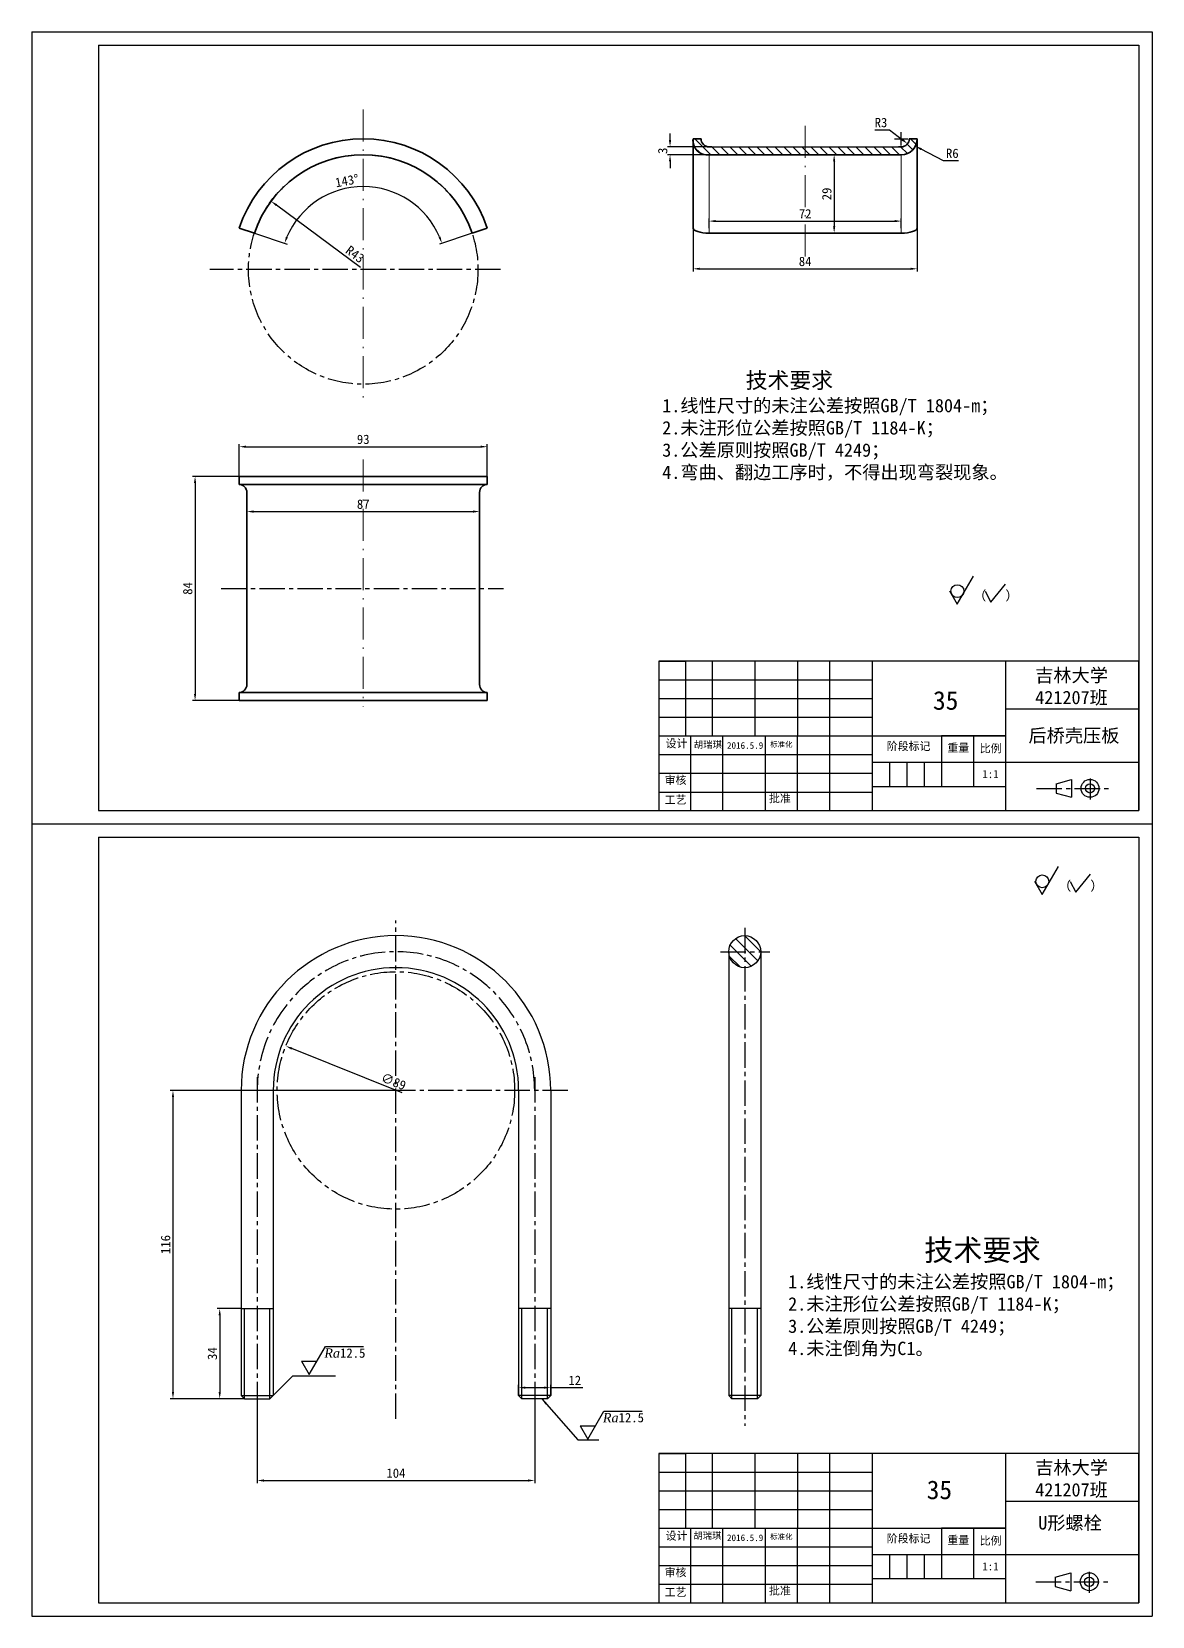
# Model space of a CAD drawing. Header units: millimetres. Extents: x -4667 to 8941, y -1665 to 5310.
# Drawn here: x 2243 to 2663, y 1677 to 2271 of the extents above; entities that cross this region are included whole.
import ezdxf

# ---------------------------------------------------------------- set-up
doc = ezdxf.new("R2010")
doc.units = ezdxf.units.MM
for name, pattern in [('ACAD_ISO02W100', [15, 12, -3]), ('CENTER2', [28.575, 19.05, -3.175, 3.175, -3.175]), ('DASHDOT', [18.5, 12, -3, 0.5, -3])]:
    doc.linetypes.add(name, pattern=pattern)
for name, color, linetype in [('图层1', 7, 'CONTINUOUS'), ('尺寸', 4, 'CONTINUOUS'), ('尺寸标注', 3, 'CONTINUOUS'), ('文字', 3, 'CONTINUOUS'), ('点划线', 6, 'CENTER2'), ('细实线', 3, 'CONTINUOUS')]:
    doc.layers.add(name, color=color, linetype=linetype)
doc.layers.add('粗实线', color=2, linetype='CONTINUOUS', lineweight=30)
doc.styles.get("Standard").update_dxf_attribs({"font": '', "height": 3.5})
doc.styles.get('Standard').set_extended_font_data('SimSun')
doc.dimstyles.new('无偏差', dxfattribs={"dimtxt": 3.5, "dimasz": 2.5, "dimexe": 1, "dimexo": 0, "dimgap": 1, "dimtad": 1, "dimtoh": 1, "dimdec": 0, "dimzin": 0, "dimdsep": 46, "dimtxsty": 'Standard', "dimcen": 2.5, "dimclrd": 256, "dimadec": 0, "dimazin": 0, "dimtfac": 1, "dimtdec": 0, "dimtofl": 0, "dimtmove": 0, "dimatfit": 3, "dimfxl": 1, "dimtolj": 1, "dimtzin": 0, "dimarcsym": 0})
doc.dimstyles.new('无偏差$0', dxfattribs={"dimtxt": 3.5, "dimasz": 2.5, "dimexe": 1, "dimexo": 0, "dimgap": 1, "dimtad": 1, "dimtoh": 1, "dimdec": 0, "dimzin": 0, "dimdsep": 46, "dimtxsty": 'Standard', "dimcen": 2.5, "dimclrd": 256, "dimadec": 0, "dimazin": 0, "dimtfac": 1, "dimtdec": 0, "dimtofl": 0, "dimtmove": 0, "dimatfit": 3, "dimfxl": 1, "dimtolj": 1, "dimtzin": 0, "dimarcsym": 0})

# ---------------------------------------------------------------- blocks, each defined once
blk = doc.blocks.new('*D317')
at = {"layer": '尺寸', "color": 0, "lineweight": -2, "ltscale": 0.5}
for p, q in [((2326.85, 2195.21), (2339.1, 2191.11)), ((2408.4, 2195.21), (2396.15, 2191.11))]:
    blk.add_line(p, q, dxfattribs=at)
at = {"layer": '尺寸', "lineweight": -2, "ltscale": 0.5}
blk.add_arc((2367.62, 2181.57), 31.08, 23.11064, 156.88936, dxfattribs=at)
at = {"layer": '尺寸', "ltscale": 0.5}
for points in [[(2339.43, 2193.61), (2338.65, 2193.91), (2338.15, 2191.43)], [(2396.59, 2193.91), (2395.82, 2193.61), (2397.09, 2191.43)]]:
    blk.add_solid(points, dxfattribs=at)
at = {"layer": '尺寸', "color": 0, "ltscale": 0.5, "insert": (2361.53, 2214.84), "char_height": 3.5, "attachment_point": 5, "rotation": 10.37553}
blk.add_mtext('\\A1;143°', dxfattribs=at)
blk = doc.blocks.new('*D318')
at = {"layer": '尺寸', "lineweight": -2, "ltscale": 0.5}
blk.add_line((2366.54, 2182.37), (2335.1, 2205.7), dxfattribs=at)
at = {"layer": '尺寸', "ltscale": 0.5}
blk.add_solid([(2335.35, 2206.04), (2334.85, 2205.37), (2333.09, 2207.19)], dxfattribs=at)
at = {"layer": '尺寸', "color": 0, "ltscale": 0.5, "insert": (2364.56, 2187.26), "char_height": 3.5, "attachment_point": 5, "rotation": 323.4192}
blk.add_mtext('\\A1;R43', dxfattribs=at)
blk = doc.blocks.new('*D319')
at = {"layer": '尺寸', "color": 0, "lineweight": -2, "ltscale": 0.5}
for p, q in [((2497.26, 2227.57), (2481.62, 2227.57)), ((2497.26, 2224.57), (2481.62, 2224.57))]:
    blk.add_line(p, q, dxfattribs=at)
at = {"layer": '尺寸', "lineweight": -2, "ltscale": 0.5}
for p, q in [((2482.62, 2230.07), (2482.62, 2232.57)), ((2482.62, 2222.07), (2482.62, 2219.57))]:
    blk.add_line(p, q, dxfattribs=at)
at = {"layer": '尺寸', "ltscale": 0.5}
for points in [[(2482.2, 2230.07), (2483.03, 2230.07), (2482.62, 2227.57)], [(2482.2, 2222.07), (2483.03, 2222.07), (2482.62, 2224.57)]]:
    blk.add_solid(points, dxfattribs=at)
at = {"layer": '尺寸', "color": 0, "ltscale": 0.5, "insert": (2479.87, 2226.07), "char_height": 3.5, "attachment_point": 5, "rotation": 90}
blk.add_mtext('\\A1;3', dxfattribs=at)
blk = doc.blocks.new('*D320')
at = {"layer": '尺寸', "lineweight": -2, "ltscale": 0.5}
for p, q in [((2559.42, 2233.87), (2564.93, 2233.87)), ((2564.93, 2233.87), (2569.68, 2230.21))]:
    blk.add_line(p, q, dxfattribs=at)
at = {"layer": '尺寸', "ltscale": 0.5}
blk.add_solid([(2569.94, 2230.54), (2569.43, 2229.88), (2571.66, 2228.68)], dxfattribs=at)
at = {"layer": '尺寸', "color": 0, "ltscale": 0.5, "insert": (2561.68, 2236.62), "char_height": 3.5, "attachment_point": 5}
blk.add_mtext('\\A1;R3', dxfattribs=at)
blk = doc.blocks.new('*D321')
at = {"layer": '尺寸', "color": 0, "lineweight": -2, "ltscale": 0.5}
for p, q in [((2566.74, 2230.59), (2571.74, 2230.59)), ((2569.24, 2228.09), (2569.24, 2233.09))]:
    blk.add_line(p, q, dxfattribs=at)
at = {"layer": '尺寸', "lineweight": -2, "ltscale": 0.5}
for p, q in [((2585.13, 2222.33), (2576.8, 2226.66)), ((2590.7, 2222.33), (2585.13, 2222.33))]:
    blk.add_line(p, q, dxfattribs=at)
at = {"layer": '尺寸', "ltscale": 0.5}
blk.add_solid([(2576.99, 2227.03), (2576.61, 2226.29), (2574.58, 2227.81)], dxfattribs=at)
at = {"layer": '尺寸', "color": 0, "ltscale": 0.5, "insert": (2588.41, 2225.08), "char_height": 3.5, "attachment_point": 5}
blk.add_mtext('\\A1;R6', dxfattribs=at)
blk = doc.blocks.new('*D322')
at = {"layer": '尺寸标注', "color": 0, "lineweight": -2, "ltscale": 0.5}
for p, q in [((2321.16, 2104), (2303.6, 2104)), ((2321.16, 2020), (2303.6, 2020))]:
    blk.add_line(p, q, dxfattribs=at)
at = {"layer": '尺寸标注', "lineweight": -2, "ltscale": 0.5}
blk.add_line((2304.6, 2101.5), (2304.6, 2022.5), dxfattribs=at)
at = {"layer": '尺寸标注', "ltscale": 0.5}
for points in [[(2304.18, 2101.5), (2305.02, 2101.5), (2304.6, 2104)], [(2304.18, 2022.5), (2305.02, 2022.5), (2304.6, 2020)]]:
    blk.add_solid(points, dxfattribs=at)
at = {"layer": '尺寸标注', "color": 0, "ltscale": 0.5, "insert": (2301.85, 2062), "char_height": 3.5, "attachment_point": 5, "rotation": 90}
blk.add_mtext('\\A1;84', dxfattribs=at)
blk = doc.blocks.new('*D323')
at = {"layer": '尺寸标注', "color": 0, "lineweight": -2, "ltscale": 0.5}
for p, q in [((2321.88, 1792.06), (2312.84, 1792.06)), ((2323.08, 1758.29), (2312.84, 1758.29))]:
    blk.add_line(p, q, dxfattribs=at)
at = {"layer": '尺寸标注', "lineweight": -2, "ltscale": 0.5}
blk.add_line((2313.84, 1789.56), (2313.84, 1760.79), dxfattribs=at)
at = {"layer": '尺寸标注', "ltscale": 0.5}
for points in [[(2313.42, 1789.56), (2314.26, 1789.56), (2313.84, 1792.06)], [(2313.42, 1760.79), (2314.26, 1760.79), (2313.84, 1758.29)]]:
    blk.add_solid(points, dxfattribs=at)
at = {"layer": '尺寸标注', "color": 0, "ltscale": 0.5, "insert": (2311.09, 1775.18), "char_height": 3.5, "attachment_point": 5, "rotation": 90}
blk.add_mtext('\\A1;34', dxfattribs=at)
blk = doc.blocks.new('*D324')
at = {"layer": '尺寸标注', "color": 0, "lineweight": -2, "ltscale": 0.5}
for p, q in [((2379.88, 1873.85), (2295.32, 1873.85)), ((2323.08, 1758.29), (2295.32, 1758.29))]:
    blk.add_line(p, q, dxfattribs=at)
at = {"layer": '尺寸标注', "lineweight": -2, "ltscale": 0.5}
blk.add_line((2296.32, 1871.35), (2296.32, 1760.79), dxfattribs=at)
at = {"layer": '尺寸标注', "ltscale": 0.5}
for points in [[(2295.9, 1871.35), (2296.73, 1871.35), (2296.32, 1873.85)], [(2295.9, 1760.79), (2296.73, 1760.79), (2296.32, 1758.29)]]:
    blk.add_solid(points, dxfattribs=at)
at = {"layer": '尺寸标注', "color": 0, "ltscale": 0.5, "insert": (2293.57, 1816.07), "char_height": 3.5, "attachment_point": 5, "rotation": 90}
blk.add_mtext('\\A1;116', dxfattribs=at)
blk = doc.blocks.new('*D325')
at = {"layer": '尺寸标注', "color": 0, "lineweight": -2, "ltscale": 0.5}
for p, q in [((2327.88, 1758.29), (2327.88, 1726.61)), ((2431.88, 1758.29), (2431.88, 1726.61))]:
    blk.add_line(p, q, dxfattribs=at)
at = {"layer": '尺寸标注', "lineweight": -2, "ltscale": 0.5}
blk.add_line((2330.38, 1727.61), (2429.38, 1727.61), dxfattribs=at)
at = {"layer": '尺寸标注', "ltscale": 0.5}
for points in [[(2330.38, 1728.03), (2330.38, 1727.19), (2327.88, 1727.61)], [(2429.38, 1728.03), (2429.38, 1727.19), (2431.88, 1727.61)]]:
    blk.add_solid(points, dxfattribs=at)
at = {"layer": '尺寸标注', "color": 0, "ltscale": 0.5, "insert": (2379.88, 1730.36), "char_height": 3.5, "attachment_point": 5}
blk.add_mtext('\\A1;104', dxfattribs=at)
blk = doc.blocks.new('*D326')
at = {"layer": '尺寸标注', "color": 0, "lineweight": -2, "ltscale": 0.5}
for p, q in [((2425.88, 1759.49), (2425.88, 1763.42)), ((2437.88, 1759.49), (2437.88, 1763.42))]:
    blk.add_line(p, q, dxfattribs=at)
at = {"layer": '尺寸标注', "lineweight": -2, "ltscale": 0.5}
for p, q in [((2428.38, 1762.42), (2435.38, 1762.42)), ((2437.88, 1762.42), (2449.96, 1762.42))]:
    blk.add_line(p, q, dxfattribs=at)
at = {"layer": '尺寸标注', "ltscale": 0.5}
for points in [[(2428.38, 1762.84), (2428.38, 1762.01), (2425.88, 1762.42)], [(2435.38, 1762.84), (2435.38, 1762.01), (2437.88, 1762.42)]]:
    blk.add_solid(points, dxfattribs=at)
at = {"layer": '尺寸标注', "color": 0, "ltscale": 0.5, "insert": (2446.91, 1765.17), "char_height": 3.5, "attachment_point": 5}
blk.add_mtext('\\A1;12', dxfattribs=at)
blk = doc.blocks.new('*D327')
at = {"layer": '细实线', "lineweight": -2, "ltscale": 0.5}
blk.add_line((2382.21, 1872.92), (2340.91, 1889.52), dxfattribs=at)
at = {"layer": '细实线', "ltscale": 0.5}
blk.add_solid([(2341.06, 1889.91), (2340.75, 1889.13), (2338.59, 1890.45)], dxfattribs=at)
at = {"layer": '细实线', "color": 0, "ltscale": 0.5, "insert": (2378.99, 1877.18), "char_height": 3.5, "attachment_point": 5, "rotation": 338.09888}
blk.add_mtext('\\A1;∅89', dxfattribs=at)
blk = doc.blocks.new('*D328')
at = {"layer": '细实线', "color": 0, "lineweight": -2, "ltscale": 0.5}
for p, q in [((2321.16, 2104), (2321.16, 2116.13)), ((2414.09, 2104), (2414.09, 2116.13))]:
    blk.add_line(p, q, dxfattribs=at)
at = {"layer": '细实线', "lineweight": -2, "ltscale": 0.5}
blk.add_line((2323.66, 2115.13), (2411.59, 2115.13), dxfattribs=at)
at = {"layer": '细实线', "ltscale": 0.5}
for points in [[(2323.66, 2115.55), (2323.66, 2114.72), (2321.16, 2115.13)], [(2411.59, 2115.55), (2411.59, 2114.72), (2414.09, 2115.13)]]:
    blk.add_solid(points, dxfattribs=at)
at = {"layer": '细实线', "color": 0, "ltscale": 0.5, "insert": (2367.62, 2117.88), "char_height": 3.5, "attachment_point": 5}
blk.add_mtext('\\A1;93', dxfattribs=at)
blk = doc.blocks.new('*D329')
at = {"layer": '细实线', "color": 0, "lineweight": -2, "ltscale": 0.5}
for p, q in [((2324, 2098), (2324, 2089.82)), ((2411.25, 2098), (2411.25, 2089.82))]:
    blk.add_line(p, q, dxfattribs=at)
at = {"layer": '细实线', "lineweight": -2, "ltscale": 0.5}
blk.add_line((2326.5, 2090.82), (2408.75, 2090.82), dxfattribs=at)
at = {"layer": '细实线', "ltscale": 0.5}
for points in [[(2326.5, 2091.24), (2326.5, 2090.41), (2324, 2090.82)], [(2408.75, 2091.24), (2408.75, 2090.41), (2411.25, 2090.82)]]:
    blk.add_solid(points, dxfattribs=at)
at = {"layer": '细实线', "color": 0, "ltscale": 0.5, "insert": (2367.62, 2093.57), "char_height": 3.5, "attachment_point": 5}
blk.add_mtext('\\A1;87', dxfattribs=at)
blk = doc.blocks.new('*D330')
at = {"layer": '细实线', "color": 0, "lineweight": -2, "ltscale": 0.5}
for p, q in [((2497.26, 2197.11), (2497.26, 2200.7)), ((2569.26, 2197.11), (2569.26, 2200.7))]:
    blk.add_line(p, q, dxfattribs=at)
at = {"layer": '细实线', "lineweight": -2, "ltscale": 0.5}
blk.add_line((2499.76, 2199.7), (2566.76, 2199.7), dxfattribs=at)
at = {"layer": '细实线', "ltscale": 0.5}
for points in [[(2499.76, 2200.12), (2499.76, 2199.29), (2497.26, 2199.7)], [(2566.76, 2200.12), (2566.76, 2199.29), (2569.26, 2199.7)]]:
    blk.add_solid(points, dxfattribs=at)
at = {"layer": '细实线', "color": 0, "ltscale": 0.5, "insert": (2533.26, 2202.45), "char_height": 3.5, "attachment_point": 5}
blk.add_mtext('\\A1;72', dxfattribs=at)
blk = doc.blocks.new('*D331')
at = {"layer": '细实线', "color": 0, "lineweight": -2, "ltscale": 0.5}
for p, q in [((2533.26, 2224.57), (2545.13, 2224.57)), ((2533.26, 2195.21), (2545.13, 2195.21))]:
    blk.add_line(p, q, dxfattribs=at)
at = {"layer": '细实线', "lineweight": -2, "ltscale": 0.5}
blk.add_line((2544.13, 2222.07), (2544.13, 2197.71), dxfattribs=at)
at = {"layer": '细实线', "ltscale": 0.5}
for points in [[(2543.71, 2222.07), (2544.54, 2222.07), (2544.13, 2224.57)], [(2543.71, 2197.71), (2544.54, 2197.71), (2544.13, 2195.21)]]:
    blk.add_solid(points, dxfattribs=at)
at = {"layer": '细实线', "color": 0, "ltscale": 0.5, "insert": (2541.38, 2209.89), "char_height": 3.5, "attachment_point": 5, "rotation": 90}
blk.add_mtext('\\A1;29', dxfattribs=at)
blk = doc.blocks.new('*D332')
at = {"layer": '细实线', "color": 0, "lineweight": -2, "ltscale": 0.5}
for p, q in [((2491.26, 2197.11), (2491.26, 2180.83)), ((2575.26, 2197.11), (2575.26, 2180.83))]:
    blk.add_line(p, q, dxfattribs=at)
at = {"layer": '细实线', "lineweight": -2, "ltscale": 0.5}
blk.add_line((2493.76, 2181.83), (2572.76, 2181.83), dxfattribs=at)
at = {"layer": '细实线', "ltscale": 0.5}
for points in [[(2493.76, 2182.24), (2493.76, 2181.41), (2491.26, 2181.83)], [(2572.76, 2182.24), (2572.76, 2181.41), (2575.26, 2181.83)]]:
    blk.add_solid(points, dxfattribs=at)
at = {"layer": '细实线', "color": 0, "ltscale": 0.5, "insert": (2533.26, 2184.58), "char_height": 3.5, "attachment_point": 5}
blk.add_mtext('\\A1;84', dxfattribs=at)

msp = doc.modelspace()

# ---------------------------------------------------------------- hatches: boundary and pattern name
at = {"layer": '细实线', "ltscale": 0.5}
h = msp.add_hatch(dxfattribs=at)
h.set_pattern_fill('ANSI31', color=256, scale=0.75, angle=90, style=0)
h.set_pattern_definition([(135, (2491.2591, 2224.5259), (-1.6838, -1.6838), [])])
h.paths.add_polyline_path([(2575.26, 2230.57), (2572.26, 2230.57, -0.441238), (2569.26, 2227.57), (2533.26, 2227.57), (2533.26, 2224.57), (2569.26, 2224.57, 0.411996)])
h.paths.add_polyline_path([(2533.26, 2227.57), (2497.26, 2227.57, -0.437298), (2494.26, 2230.57), (2491.26, 2230.57), (2491.26, 2229.26, 0.414214), (2497.26, 2224.57), (2533.26, 2224.57)])
h = msp.add_hatch(dxfattribs=at)
h.set_pattern_fill('ANSI31', color=256, angle=90, style=0)
h.set_pattern_definition([(135, (2504.604, 1919.854), (-2.24506, -2.24506), [])])
h.paths.add_polyline_path([(2510.6, 1931.85, 0.414214), (2504.6, 1925.85), (2510.6, 1925.85)])
h.paths.add_polyline_path([(2510.6, 1931.85), (2510.6, 1925.85), (2516.6, 1925.85, 0.414214)])
h.paths.add_polyline_path([(2516.6, 1925.85), (2510.6, 1925.85), (2510.6, 1919.85, 0.414214)])
h.paths.add_polyline_path([(2510.6, 1925.85), (2504.6, 1925.85, 0.414214), (2510.6, 1919.85)])

# ---------------------------------------------------------------- linework, layer by layer
at = {"layer": '文字', "ltscale": 0.5}
for p, q in [((2590.29, 2056.09), (2596.36, 2066.59)), ((2587.41, 2061.09), (2590.29, 2056.09)), ((2622.12, 1947.31), (2628.18, 1957.81)), ((2619.23, 1952.31), (2622.12, 1947.31)), ((2347.36, 1767.29), (2353.43, 1777.79)), ((2353.43, 1777.79), (2367.75, 1777.79)), ((2344.48, 1772.29), (2350.25, 1772.29)), ((2344.48, 1772.29), (2347.36, 1767.29)), ((2451.77, 1743.08), (2457.83, 1753.58)), ((2457.83, 1753.58), (2472.15, 1753.58)), ((2448.88, 1748.08), (2454.66, 1748.08)), ((2448.88, 1748.08), (2451.77, 1743.08))]:
    msp.add_line(p, q, dxfattribs=at)
at = {"layer": '点划线', "linetype": 'DASHDOT', "lineweight": 13}
for p, q in [((2367.62, 2241.56), (2367.62, 2131.36)), ((2533.26, 2235.38), (2533.26, 2183.51)), ((2367.62, 2110.4), (2367.62, 2017.79))]:
    msp.add_line(p, q, dxfattribs=at)
at = {"layer": '点划线', "ltscale": 0.5}
for p, q in [((2419.05, 2181.57), (2310.11, 2181.57)), ((2314.42, 2062), (2420.19, 2062)), ((2640.02, 1990.74), (2640.02, 1982.94)), ((2619.96, 1987.07), (2647.37, 1987.07)), ((2379.88, 1750.74), (2379.88, 1937.53)), ((2510.6, 1934.73), (2510.6, 1748.14)), ((2501.56, 1925.85), (2519.96, 1925.85)), ((2327.88, 1878.85), (2327.88, 1748.27)), ((2431.88, 1878.85), (2431.88, 1746.49)), ((2444.37, 1873.85), (2317.97, 1873.85)), ((2639.75, 1693.34), (2639.75, 1685.54)), ((2619.69, 1689.67), (2647.11, 1689.67))]:
    msp.add_line(p, q, dxfattribs=at)
for centre, radius in [((2367.62, 2181.57), 43), ((2379.88, 1873.85), 44.5)]:
    msp.add_circle(centre, radius, dxfattribs=at)
msp.add_arc((2379.88, 1873.85), 52, 0, 180, dxfattribs=at)
at = {"layer": '粗实线'}
for p, q in [((2268.37, 2265.71), (2658.37, 2265.71)), ((2268.37, 2265.71), (2268.37, 1978.71)), ((2658.37, 2265.71), (2658.37, 1978.71)), ((2268.37, 1978.71), (2658.37, 1978.71)), ((2268.37, 1968.71), (2658.37, 1968.71)), ((2268.37, 1968.71), (2268.37, 1681.71)), ((2658.37, 1968.71), (2658.37, 1681.71)), ((2321.88, 1792.06), (2333.88, 1792.07)), ((2437.88, 1792.06), (2425.88, 1792.07)), ((2516.6, 1792.06), (2504.6, 1792.07)), ((2321.88, 1763.29), (2321.88, 1759.49)), ((2321.88, 1759.49), (2323.08, 1758.29)), ((2321.88, 1759.49), (2333.88, 1759.49)), ((2323.08, 1758.29), (2332.68, 1758.29)), ((2332.68, 1758.29), (2333.88, 1759.49)), ((2333.88, 1763.29), (2333.88, 1759.49)), ((2425.88, 1763.29), (2425.88, 1759.49)), ((2427.08, 1758.29), (2425.88, 1759.49)), ((2437.88, 1759.49), (2425.88, 1759.49)), ((2436.68, 1758.29), (2427.08, 1758.29)), ((2437.88, 1759.49), (2436.68, 1758.29)), ((2437.88, 1763.29), (2437.88, 1759.49)), ((2504.6, 1763.29), (2504.6, 1759.49)), ((2505.8, 1758.29), (2504.6, 1759.49)), ((2516.6, 1759.49), (2504.6, 1759.49)), ((2515.4, 1758.29), (2505.8, 1758.29)), ((2516.6, 1759.49), (2515.4, 1758.29)), ((2516.6, 1763.29), (2516.6, 1759.49)), ((2268.37, 1681.71), (2658.37, 1681.71))]:
    msp.add_line(p, q, dxfattribs=at)
at = {"layer": '粗实线', "lineweight": 35, "ltscale": 0.075}
for p, q in [((2491.26, 2230.57), (2494.26, 2230.57)), ((2572.26, 2230.57), (2575.26, 2230.57)), ((2321.16, 2101), (2321.16, 2104)), ((2414.09, 2101), (2414.09, 2104)), ((2321.16, 2020), (2321.16, 2023)), ((2414.09, 2020), (2414.09, 2023))]:
    msp.add_line(p, q, dxfattribs=at)
at = {"layer": '粗实线', "lineweight": 35}
for p, q in [((2491.26, 2197.11), (2491.26, 2230.57)), ((2575.26, 2197.11), (2575.26, 2230.57)), ((2497.26, 2224.57), (2569.26, 2224.57)), ((2497.26, 2195.21), (2569.26, 2195.21)), ((2414.09, 2104), (2321.16, 2104)), ((2414.09, 2101), (2321.16, 2101)), ((2324, 2026), (2324, 2098)), ((2411.25, 2026), (2411.25, 2098)), ((2414.09, 2023), (2321.16, 2023)), ((2414.09, 2020), (2321.16, 2020))]:
    msp.add_line(p, q, dxfattribs=at)
at = {"layer": '粗实线', "lineweight": 35, "ltscale": 0.025}
for p, q in [((2497.26, 2227.57), (2498.26, 2227.57)), ((2568.26, 2227.57), (2569.26, 2227.57))]:
    msp.add_line(p, q, dxfattribs=at)
at = {"layer": '粗实线', "ltscale": 0.5}
for p, q in [((2497.26, 2227.57), (2569.26, 2227.57)), ((2627.29, 1988.82), (2633.1, 1990.43)), ((2633.1, 1990.43), (2633.1, 1983.71)), ((2627.29, 1988.82), (2627.29, 1985.31)), ((2627.29, 1985.31), (2633.1, 1983.71)), ((2504.6, 1925.85), (2504.6, 1763.29)), ((2516.6, 1925.85), (2516.6, 1763.29)), ((2321.88, 1873.85), (2321.88, 1763.29)), ((2333.88, 1873.85), (2333.88, 1763.29)), ((2425.88, 1873.85), (2425.88, 1763.29)), ((2437.88, 1873.85), (2437.88, 1763.29)), ((2627.02, 1691.42), (2632.83, 1693.03)), ((2632.83, 1693.03), (2632.83, 1686.31)), ((2627.02, 1691.42), (2627.02, 1687.92)), ((2627.02, 1687.92), (2632.83, 1686.31))]:
    msp.add_line(p, q, dxfattribs=at)
at = {"layer": '粗实线', "lineweight": 13}
for p, q in [((2497.26, 2195.21), (2497.26, 2224.57)), ((2569.26, 2195.21), (2569.26, 2224.57))]:
    msp.add_line(p, q, dxfattribs=at)
at = {"layer": '粗实线', "lineweight": 35, "ltscale": 0.15}
for p, q in [((2321.16, 2197.11), (2326.85, 2195.21)), ((2414.09, 2197.11), (2408.4, 2195.21))]:
    msp.add_line(p, q, dxfattribs=at)
at = {"layer": '粗实线', "color": 2, "linetype": 'Continuous', "lineweight": 30}
for p, q in [((2478.42, 2034.69), (2478.42, 1978.71)), ((2658.37, 2034.69), (2478.42, 2034.69)), ((2478.42, 2034.69), (2488.42, 2034.69)), ((2478.42, 2034.69), (2478.42, 2027.69)), ((2488.42, 2034.69), (2488.42, 2006.7)), ((2498.42, 2034.69), (2498.42, 2006.7)), ((2514.41, 2034.69), (2514.41, 2006.7)), ((2530.41, 2034.69), (2530.41, 2006.7)), ((2542.4, 2034.69), (2542.4, 1978.71)), ((2558.4, 2034.69), (2558.4, 1978.71)), ((2608.38, 2034.69), (2608.38, 1978.71)), ((2658.37, 1978.71), (2658.37, 2034.69)), ((2658.37, 1978.71), (2658.37, 2034.69)), ((2478.42, 2013.7), (2558.4, 2013.7)), ((2658.37, 2016.69), (2608.38, 2016.69)), ((2478.42, 2006.7), (2608.38, 2006.7)), ((2490.42, 1978.71), (2490.42, 2006.7)), ((2502.42, 1978.71), (2502.42, 2006.7)), ((2518.41, 1978.71), (2518.41, 2006.7)), ((2530.41, 1978.71), (2530.41, 2006.7)), ((2584.39, 2006.7), (2584.39, 1987.7)), ((2608.38, 2006.7), (2584.39, 2006.7)), ((2596.39, 2006.7), (2596.39, 1987.7)), ((2478.42, 1999.7), (2558.4, 1999.7)), ((2658.37, 1996.7), (2558.4, 1996.7)), ((2564.9, 1996.7), (2564.9, 1987.7)), ((2571.39, 1996.7), (2571.39, 1987.7)), ((2577.89, 1996.7), (2577.89, 1987.7)), ((2658.37, 1978.71), (2658.37, 1996.7)), ((2608.38, 1987.7), (2558.4, 1987.7)), ((2478.42, 1978.71), (2490.42, 1978.71)), ((2478.42, 1737.69), (2478.42, 1681.71)), ((2658.37, 1737.69), (2478.42, 1737.69)), ((2478.42, 1737.69), (2488.42, 1737.69)), ((2478.42, 1737.69), (2478.42, 1730.69)), ((2488.42, 1737.69), (2488.42, 1709.7)), ((2498.42, 1737.69), (2498.42, 1709.7)), ((2514.41, 1737.69), (2514.41, 1709.7)), ((2530.41, 1737.69), (2530.41, 1709.7)), ((2542.4, 1737.69), (2542.4, 1681.71)), ((2558.4, 1737.69), (2558.4, 1681.71)), ((2608.38, 1737.69), (2608.38, 1681.71)), ((2658.37, 1681.71), (2658.37, 1737.69)), ((2658.37, 1681.71), (2658.37, 1737.69)), ((2478.42, 1716.7), (2558.4, 1716.7)), ((2658.37, 1719.69), (2608.38, 1719.69)), ((2478.42, 1709.7), (2608.38, 1709.7)), ((2490.42, 1681.71), (2490.42, 1709.7)), ((2502.42, 1681.71), (2502.42, 1709.7)), ((2518.41, 1681.71), (2518.41, 1709.7)), ((2530.41, 1681.71), (2530.41, 1709.7)), ((2584.39, 1709.7), (2584.39, 1690.7)), ((2608.38, 1709.7), (2584.39, 1709.7)), ((2596.39, 1709.7), (2596.39, 1690.7)), ((2478.42, 1702.7), (2558.4, 1702.7)), ((2658.37, 1699.7), (2558.4, 1699.7)), ((2564.9, 1699.7), (2564.9, 1690.7)), ((2571.39, 1699.7), (2571.39, 1690.7)), ((2577.89, 1699.7), (2577.89, 1690.7)), ((2658.37, 1681.71), (2658.37, 1699.7)), ((2608.38, 1690.7), (2558.4, 1690.7)), ((2478.42, 1681.71), (2490.42, 1681.71))]:
    msp.add_line(p, q, dxfattribs=at)
at = {"layer": '粗实线', "ltscale": 0.5}
for centre, radius in [((2640.02, 1987.07), 3.36), ((2640.02, 1987.07), 1.75), ((2510.6, 1925.85), 6), ((2639.75, 1689.67), 3.36), ((2639.75, 1689.67), 1.75)]:
    msp.add_circle(centre, radius, dxfattribs=at)
at = {"layer": '粗实线', "lineweight": 35}
for centre, radius, start, end in [((2367.62, 2181.57), 49, 18.5, 161.5), ((2496.61, 2229.91), 5.39, 173.05926, 276.94074), ((2497.15, 2230.45), 2.89, 177.76069, 272.23931), ((2569.39, 2230.43), 2.87, 267.38223, 2.61777), ((2569.24, 2230.59), 6.02, 270.21706, 359.78294), ((2367.62, 2181.57), 43, 18.5, 161.5)]:
    msp.add_arc(centre, radius, start, end, dxfattribs=at)
at = {"layer": '粗实线', "ltscale": 0.5}
for radius, start in [(58, 0), (46, 360)]:
    msp.add_arc((2379.88, 1873.85), radius, start, 180, dxfattribs=at)
at = {"layer": '粗实线', "lineweight": 35}
for centre, major_axis, ratio, start_param, end_param in [((2497.26, 2197.11), (6, 0), 0.317305, 3.141594, 4.712379), ((2569.26, 2197.11), (6, 0), 0.317305, 4.712399, 6.283184), ((2321.16, 2098), (0, -3), 0.948324, 1.570796, 3.141593), ((2414.09, 2098), (0, -3), 0.948324, 3.141593, 4.712389), ((2321.16, 2026), (0, -3), 0.948324, 0, 1.570796), ((2414.09, 2026), (0, -3), 0.948324, 4.712389, 6.283185)]:
    msp.add_ellipse(centre, major_axis=major_axis, ratio=ratio, start_param=start_param, end_param=end_param, dxfattribs=at)
at = {"layer": '细实线'}
for p, q in [((2243.37, 2270.71), (2663.37, 2270.71)), ((2243.37, 2270.71), (2243.37, 1973.71)), ((2663.37, 2270.71), (2663.37, 1973.71)), ((2243.37, 1973.71), (2243.37, 1676.71)), ((2243.37, 1973.71), (2663.37, 1973.71)), ((2663.37, 1973.71), (2663.37, 1676.71)), ((2323.08, 1763.29), (2323.08, 1792.06)), ((2332.68, 1763.29), (2332.68, 1792.07)), ((2427.08, 1763.29), (2427.08, 1792.07)), ((2436.68, 1763.29), (2436.68, 1792.06)), ((2505.8, 1763.29), (2505.8, 1792.07)), ((2515.4, 1763.29), (2515.4, 1792.06)), ((2323.08, 1758.29), (2323.08, 1763.29)), ((2332.68, 1758.29), (2332.68, 1763.29)), ((2427.08, 1758.29), (2427.08, 1763.29)), ((2436.68, 1758.29), (2436.68, 1763.29)), ((2505.8, 1758.29), (2505.8, 1763.29)), ((2515.4, 1758.29), (2515.4, 1763.29)), ((2243.37, 1676.71), (2663.37, 1676.71))]:
    msp.add_line(p, q, dxfattribs=at)
at = {"layer": '细实线', "ltscale": 0.5}
for p, q in [((2602.91, 2056.9), (2608.38, 2063.67)), ((2600.75, 2060.94), (2602.91, 2056.9)), ((2634.74, 1948.12), (2640.2, 1954.9)), ((2632.58, 1952.17), (2634.74, 1948.12)), ((2333.88, 1759.49), (2341.29, 1766.9)), ((2341.29, 1766.9), (2357.19, 1766.89)), ((2448.11, 1742.85), (2455.95, 1742.85))]:
    msp.add_line(p, q, dxfattribs=at)
at = {"layer": '细实线', "color": 3, "linetype": 'Continuous', "lineweight": -3}
for p, q in [((2478.42, 2027.69), (2558.4, 2027.69)), ((2478.42, 2020.69), (2558.4, 2020.69)), ((2478.42, 1992.7), (2558.4, 1992.7)), ((2478.42, 1985.7), (2558.4, 1985.7)), ((2478.42, 1730.69), (2558.4, 1730.69)), ((2478.42, 1723.69), (2558.4, 1723.69)), ((2478.42, 1695.7), (2558.4, 1695.7)), ((2478.42, 1688.7), (2558.4, 1688.7))]:
    msp.add_line(p, q, dxfattribs=at)
at = {"layer": '细实线', "ltscale": 0.5}
for centre in [(2590.32, 2061), (2622.15, 1952.22)]:
    msp.add_circle(centre, 2.42, dxfattribs=at)

# ---------------------------------------------------------------- texts
at = {"layer": '图层1', "color": 3, "linetype": 'ACAD_ISO02W100', "lineweight": -3, "char_height": 2.4992, "width": 45.6676, "attachment_point": 1}
for insert in [(2619.48, 2031.97), (2619.48, 1734.97)]:
    msp.add_mtext('{\\fSimSun|b0|i0|c134|p2;\\H2x;吉林大学\\P421207班}', dxfattribs=dict(at, insert=insert))
at = {"layer": '图层1', "color": 3, "linetype": 'Continuous', "lineweight": -3, "attachment_point": 1}
for s, insert, char_height, width in [('35', (2581.17, 2023.53), 6.998, 42.8123), ('{\\H1.667x;后桥壳压板}', (2616.95, 2009.36), 2.9991, 45.8271), ('{\\fSimSun|b0|i0|c134|p2;2016.5.9}', (2503.96, 2004.4), 2.4992, 14.8397), ('{\\fSimSun|b0|i0|c134|p2;阶段标记}', (2563.83, 2004.38), 2.9991, 23.5644), ('{\\fSimSun|b0|i0|c134|p2;重量}', (2586.55, 2003.78), 2.9991, 9.8586), ('{\\fSimSun|b0|i0|c134|p2;比例}', (2598.7, 2003.53), 2.9991, 10.4597), ('{\\fSimSun|b0|i0|c134|p2;1:1}', (2599.66, 1993.93), 2.9991, 10.2192), ('35', (2578.81, 1727.62), 6.998, 42.8123), ('{\\H1.667x;U形螺栓}', (2620.61, 1714.26), 2.9991, 45.8271), ('{\\fSimSun|b0|i0|c134|p2;2016.5.9}', (2503.96, 1707.4), 2.4992, 14.8397), ('{\\fSimSun|b0|i0|c134|p2;阶段标记}', (2563.83, 1707.38), 2.9991, 23.5644), ('{\\fSimSun|b0|i0|c134|p2;重量}', (2586.55, 1706.78), 2.9991, 9.8586), ('{\\fSimSun|b0|i0|c134|p2;比例}', (2598.7, 1706.53), 2.9991, 10.4597), ('{\\fSimSun|b0|i0|c134|p2;1:1}', (2599.66, 1696.93), 2.9991, 10.2192)]:
    msp.add_mtext(s, dxfattribs=dict(at, insert=insert, char_height=char_height, width=width))
at = {"layer": '尺寸', "ltscale": 0.5, "char_height": 3.5, "width": 18.064, "attachment_point": 1}
for insert in [(2353.05, 1777.13), (2457.45, 1752.92)]:
    msp.add_mtext('{\\fTimes New Roman|b0|i1|c238|p18;Ra}12.5', dxfattribs=dict(at, insert=insert))
at = {"layer": '文字', "linetype": 'Continuous', "lineweight": -3, "char_height": 2.4992, "width": 154.1638, "attachment_point": 1}
for s, insert in [('{\\fSimSun|b0|i0|c134|p54;\\H2x;        \\H1.2x; 技术要求\\P\\fSimSun|b0|i0|c134|p2;\\H0.8333x;1.线性尺寸的未注公差按照GB/T 1804-m；\\P2.未注形位公差按照GB/T 1184-K；\\P3.公差原则按照GB/T 4249；\\P4.弯曲、翻边工序时，不得出现弯裂现象。}', (2479.68, 2143.05)), ('{\\fSimSun|b0|i0|c134|p54;\\H2x;               \\H1.601x;技术要求\\P\\fSimSun|b0|i0|c134|p2;\\H0.6248x;1.线性尺寸的未注公差按照GB/T 1804-m；\\P2.未注形位公差按照GB/T 1184-K；\\P3.公差原则按照GB/T 4249；\\P4.未注倒角为C1。}', (2526.88, 1817.99))]:
    msp.add_mtext(s, dxfattribs=dict(at, insert=insert))
at = {"layer": '粗实线', "color": 3, "linetype": 'Continuous', "lineweight": -3, "attachment_point": 1}
for s, insert, char_height, width in [('{\\fSimSun|b0|i0|c134|p54;\\H1.2x;设计}', (2480.94, 2005.39), 2.4992, 10.6329), ('{\\fSimSun|b0|i0|c134|p2;标准化}', (2520.14, 2004.56), 1.9994, 10.27), ('{\\fSimSun|b0|i0|c134|p54;审核}', (2480.6, 1991.67), 2.9991, 10.1899), ('{\\fSimSun|b0|i0|c134|p54;工艺}', (2480.6, 1984.26), 2.9991, 10.0791), ('{\\fSimSun|b0|i0|c134|p54;批准}', (2519.7, 1984.81), 2.9991, 9.4146), ('{\\fSimSun|b0|i0|c134|p54;\\H1.2x;设计}', (2480.94, 1708.39), 2.4992, 10.6329), ('{\\fSimSun|b0|i0|c134|p2;标准化}', (2520.14, 1707.56), 1.9994, 10.27), ('{\\fSimSun|b0|i0|c134|p54;审核}', (2480.6, 1694.67), 2.9991, 10.1899), ('{\\fSimSun|b0|i0|c134|p54;工艺}', (2480.6, 1687.26), 2.9991, 10.0791), ('{\\fSimSun|b0|i0|c134|p54;批准}', (2519.7, 1687.81), 2.9991, 9.4146)]:
    msp.add_mtext(s, dxfattribs=dict(at, insert=insert, char_height=char_height, width=width))
at = {"layer": '细实线', "ltscale": 0.5, "char_height": 3.5, "attachment_point": 1}
for insert in [(2599.02, 2061.32), (2630.85, 1952.54)]:
    msp.add_mtext_dynamic_manual_height_columns('{\\H0.95833x;(   )}', width=19.5269, gutter_width=17.5, heights=[0], dxfattribs=dict(at, insert=insert))
at = {"layer": '细实线', "char_height": 2.5, "width": 15.0266, "attachment_point": 1}
for insert in [(2491.55, 2004.71), (2491.37, 1708.19)]:
    msp.add_mtext('胡瑞琪{\\fￋￎￌﾣﾤ|b0|i0|c134|p2; }', dxfattribs=dict(at, insert=insert))

# ---------------------------------------------------------------- dimensions: what is measured, and where the dimension line sits
at = {"layer": '尺寸', "ltscale": 0.5}
dim = msp.add_radius_dim(center=(2569.39, 2230.43), mpoint=(2571.66, 2228.68), dimstyle='无偏差', override={"dimtmove": 1}, dxfattribs=at)
dim.commit()
dim.dimension.update_dxf_attribs({"geometry": '*D320', "text_midpoint": (2564.93, 2233.87), "dimtype": 164})
dim = msp.add_linear_dim(base=(2482.62, 2224.57), p1=(2497.26, 2227.57), p2=(2497.26, 2224.57), angle=90, dimstyle='无偏差$0', dxfattribs=at)
dim.commit()
dim.dimension.update_dxf_attribs({"geometry": '*D319', "text_midpoint": (2482.62, 2226.07), "dimtype": 160})
for center, mpoint, picture, middle in [((2569.24, 2230.59), (2574.58, 2227.81), '*D321', (2588.41, 2222.33)), ((2367.62, 2181.57), (2333.09, 2207.19), '*D318', (2362.93, 2185.05))]:
    dim = msp.add_radius_dim(center=center, mpoint=mpoint, dimstyle='无偏差', dxfattribs=at)
    dim.commit()
    dim.dimension.update_dxf_attribs({"geometry": picture, "text_midpoint": middle, "dimtype": 164})
dim = msp.add_angular_dim_2l(base=(2380.18, 2209.99), line1=((2414.09, 2197.11), (2408.4, 2195.21)), line2=((2321.16, 2197.11), (2326.85, 2195.21)), dimstyle='无偏差', dxfattribs=at)
dim.commit()
dim.dimension.update_dxf_attribs({"geometry": '*D317', "text_midpoint": (2362.03, 2212.13), "dimtype": 162})
at = {"layer": '尺寸标注', "ltscale": 0.5}
for base, p1, p2, picture, middle in [((2304.6, 2020), (2321.16, 2104), (2321.16, 2020), '*D322', (2301.85, 2062)), ((2296.32, 1758.29), (2379.88, 1873.85), (2323.08, 1758.29), '*D324', (2293.57, 1816.07)), ((2313.84, 1758.29), (2321.88, 1792.06), (2323.08, 1758.29), '*D323', (2311.09, 1775.18))]:
    dim = msp.add_linear_dim(base=base, p1=p1, p2=p2, angle=90, dimstyle='无偏差$0', dxfattribs=at)
    dim.commit()
    dim.dimension.update_dxf_attribs({"geometry": picture, "text_midpoint": middle})
dim = msp.add_linear_dim(base=(2437.88, 1762.42), p1=(2425.88, 1759.49), p2=(2437.88, 1759.49), dimstyle='无偏差$0', dxfattribs=at)
dim.commit()
dim.dimension.update_dxf_attribs({"geometry": '*D326', "text_midpoint": (2446.91, 1762.42), "dimtype": 160})
dim = msp.add_linear_dim(base=(2431.88, 1727.61), p1=(2327.88, 1758.29), p2=(2431.88, 1758.29), dimstyle='无偏差$0', dxfattribs=at)
dim.commit()
dim.dimension.update_dxf_attribs({"geometry": '*D325', "text_midpoint": (2379.88, 1730.36)})
at = {"layer": '细实线', "ltscale": 0.5}
dim = msp.add_linear_dim(base=(2544.13, 2195.21), p1=(2533.26, 2224.57), p2=(2533.26, 2195.21), angle=90, dimstyle='无偏差$0', dxfattribs=at)
dim.commit()
dim.dimension.update_dxf_attribs({"geometry": '*D331', "text_midpoint": (2541.38, 2209.89)})
for base, p1, p2, picture, middle in [((2569.26, 2199.7), (2497.26, 2197.11), (2569.26, 2197.11), '*D330', (2533.26, 2202.45)), ((2575.26, 2181.83), (2491.26, 2197.11), (2575.26, 2197.11), '*D332', (2533.26, 2184.58)), ((2414.09, 2115.13), (2321.16, 2104), (2414.09, 2104), '*D328', (2367.62, 2117.88)), ((2411.25, 2090.82), (2324, 2098), (2411.25, 2098), '*D329', (2367.62, 2093.57))]:
    dim = msp.add_linear_dim(base=base, p1=p1, p2=p2, dimstyle='无偏差$0', dxfattribs=at)
    dim.commit()
    dim.dimension.update_dxf_attribs({"geometry": picture, "text_midpoint": middle})
dim = msp.add_diameter_dim_2p(p1=(2421.17, 1857.26), p2=(2338.59, 1890.45), dimstyle='无偏差', dxfattribs=at)
dim.commit()
dim.dimension.update_dxf_attribs({"geometry": '*D327', "text_midpoint": (2377.96, 1874.62), "dimtype": 163})

# ---------------------------------------------------------------- leaders
msp.add_leader([(2434.53, 1758.27), (2448.11, 1742.85)], dimstyle='无偏差', override={"dimgap": 1, "dimtad": 0}, dxfattribs=at)

doc.saveas('drawing.dxf')
